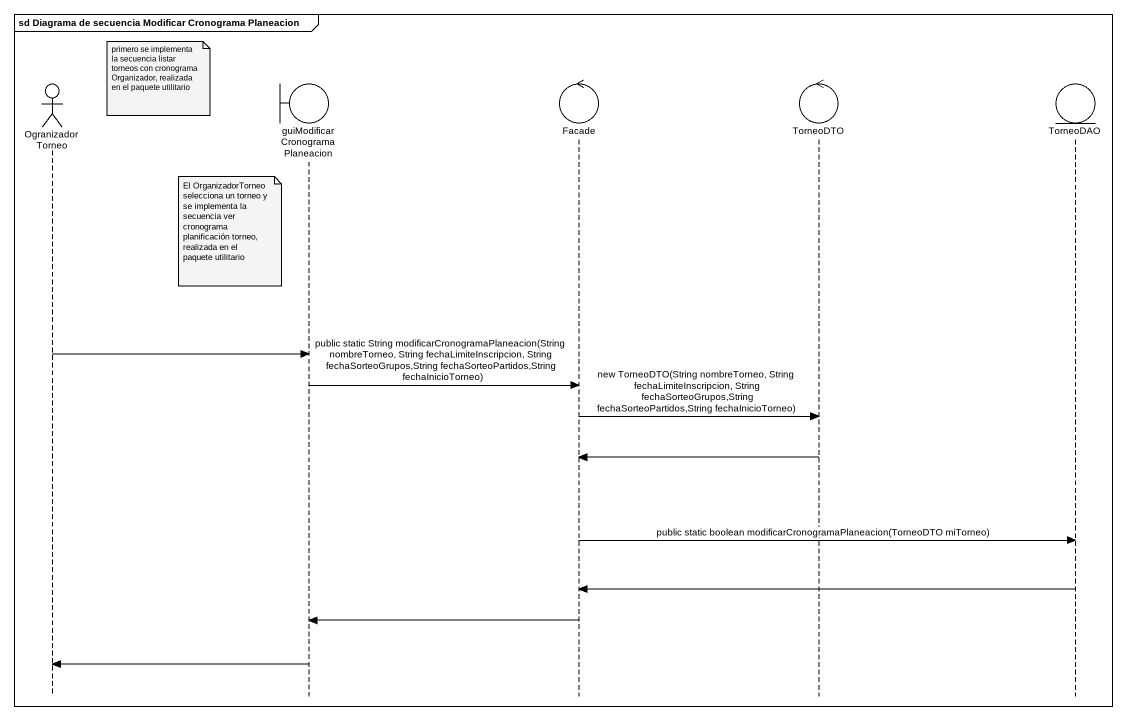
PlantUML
@startuml
mainframe sd Diagrama de secuencia Modificar Cronograma Planeacion
hide footbox
actor OgranizadorTorneo
boundary "guiModificarCronogramaPlaneacion" as guiModificarCronogramaPlanea
control Facade
control TorneoDTO
entity TorneoDAO

note right of OgranizadorTorneo : primero se implementa la secuencia listar torneos con cronograma Organizador, realizada en el paquete utilitario
note left of guiModificarCronogramaPlanea : El OrganizadorTorneo selecciona un torneo y se implementa la secuencia ver cronograma planificación torneo, realizada en el paquete utilitario
OgranizadorTorneo -> guiModificarCronogramaPlanea
guiModificarCronogramaPlanea -> Facade : public static String modificarCronogramaPlaneacion(String nombreTorneo, String fechaLimiteInscripcion, String fechaSorteoGrupos,String fechaSorteoPartidos,String fechaInicioTorneo)
Facade -> TorneoDTO : new TorneoDTO(String nombreTorneo, String fechaLimiteInscripcion, String fechaSorteoGrupos,String fechaSorteoPartidos,String fechaInicioTorneo)
TorneoDTO -> Facade
Facade -> TorneoDAO : public static boolean modificarCronogramaPlaneacion(TorneoDTO miTorneo)
TorneoDAO -> Facade
Facade -> guiModificarCronogramaPlanea
guiModificarCronogramaPlanea -> OgranizadorTorneo
@enduml
